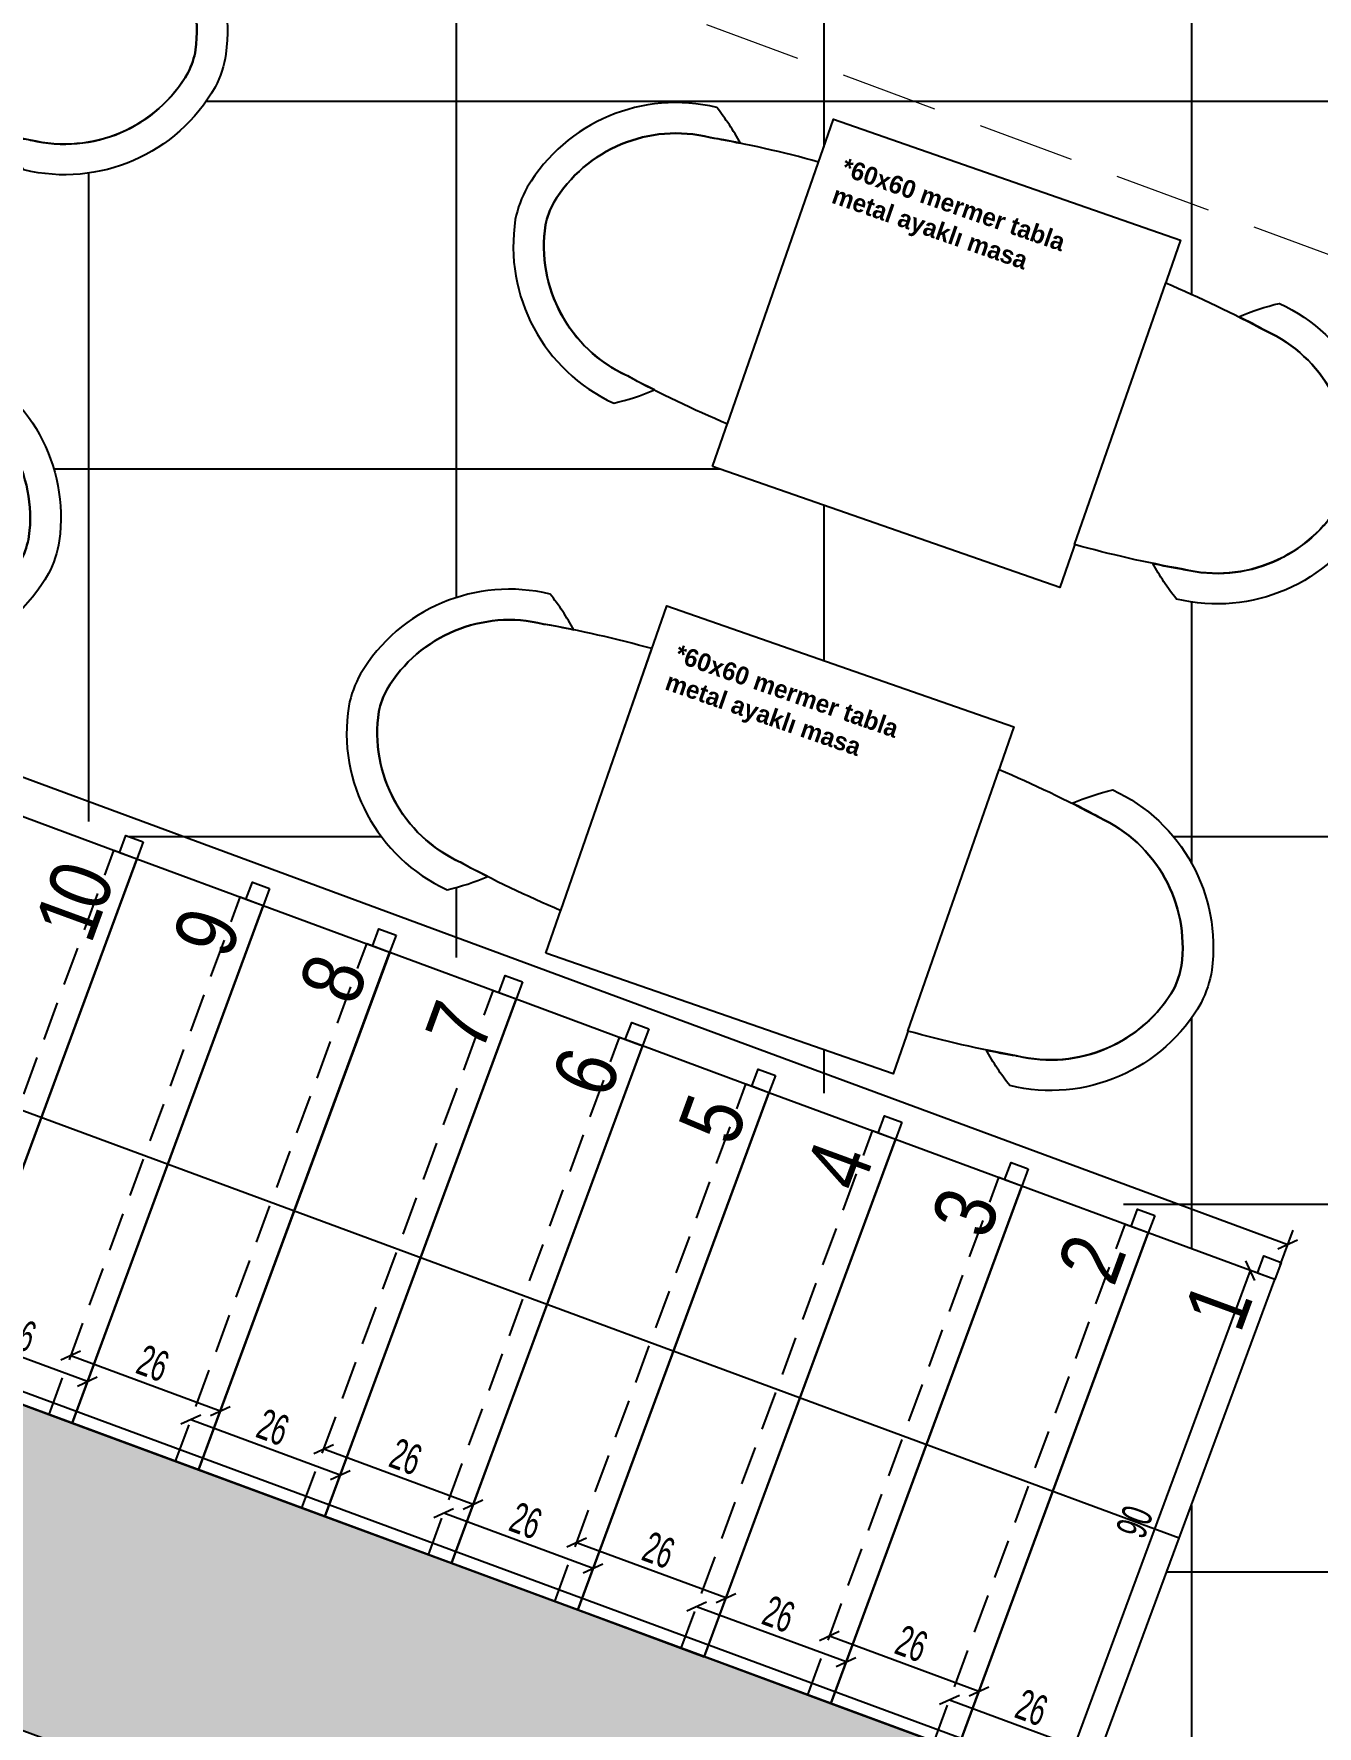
# Model space of a CAD drawing. Header units: millimetres. Extents: x 933584 to 974011, y 4545988 to 4553664.
# Drawn here: x 939458.9 to 939668.4, y 4550320.5 to 4550596.7 of the extents above; entities that cross this region are included whole.
import ezdxf

# ---------------------------------------------------------------- set-up
doc = ezdxf.new("R2010")
doc.units = ezdxf.units.MM
doc.set_wipeout_variables(frame=1)
doc.header["$PDMODE"] = 35
for name, pattern in [('568_AVN_KES_01$0$HIDDEN', [0.375, 0.25, -0.125]), ('DOT2', [3.175, 0, -3.175]), ('HIDDEN', [9.525, 6.35, -3.175]), ('HIDDEN2', [4.7625, 3.175, -1.5875])]:
    doc.linetypes.add(name, pattern=pattern)
doc.layers.get('0').update_dxf_attribs({"color": 255})
doc.layers.get('Defpoints').update_dxf_attribs({"color": 8})
for name, color, linetype in [('0-DMS-50', 143, 'Continuous'), ('0-EST-MEA', 10, 'Continuous'), ('0-HSL-HTC_200', 1, 'Continuous'), ('0-HSL-SLD', 252, 'Continuous'), ('0-LNS-SLN', 6, 'Continuous'), ('0-LNS-SPL', 13, '568_AVN_KES_01$0$HIDDEN'), ('0-LNS-VLF', 11, 'Continuous'), ('0-TXT-NXS', 7, 'Continuous'), ('2-SPS-RCN', 2, 'Continuous'), ('7-DCR-FRN', 8, 'Continuous')]:
    doc.layers.add(name, color=color, linetype=linetype)
for name, color, linetype, lineweight in [('3-OPN-WDR', 4, 'Continuous', 18), ('mimariKIRIS', 251, 'HIDDEN2', 0), ('S_PROFILE-M.', 130, 'Continuous', 0)]:
    doc.layers.add(name, color=color, linetype=linetype, lineweight=lineweight)
doc.styles.add('139_UYG_PLN$0$Dumankaya_fikirtepe_VAZIYET_PLANI$0$Standard', font='arial.ttf')
doc.styles.add('Century Gothic_B_3', font='GOTHICB.TTF', dxfattribs={"height": 4})
doc.styles.add('dim_romans_50', font='swissl.ttf', dxfattribs={"width": 0.6, "height": 5})
doc.dimstyles.new('ONK_dim 1_50', dxfattribs={"dimscale": 5, "dimtxt": 4, "dimasz": 0.5, "dimexe": 0.5, "dimexo": 0.5, "dimgap": 0.2, "dimtad": 1, "dimdec": 1, "dimrnd": 0.5, "dimzin": 9, "dimtxsty": 'dim_romans_50', "dimblk": 'OBLIQUE', "dimcen": 1, "dimclre": 256, "dimclrt": 256, "dimazin": 2, "dimtfac": 1, "dimtdec": 1, "dimtix": 1, "dimtmove": 2, "dimatfit": 3, "dimldrblk": 'OBLIQUE', "dimfxl": 3, "dimfxlon": 1, "dimarcsym": 0})

# ---------------------------------------------------------------- blocks, each defined once
blk = doc.blocks.new('vbcvbxb-flatten-1')
blk.add_lwpolyline([(938157.77, 4549297.97), (938464.51, 4549184.75), (938463.81, 4549182.87), (938157.08, 4549296.09)])
for points in [[(938157.22, 4549290.71), (938158.96, 4549295.4), (938158.49, 4549295.57), (938156.76, 4549290.88)], [(938159.09, 4549292.15), (938156.67, 4549285.58), (938153.85, 4549286.62), (938156.28, 4549293.19), (938157.45, 4549292.76), (938156.76, 4549290.88), (938157.22, 4549290.71), (938157.92, 4549292.58)], [(938164.73, 4549287.94), (938166.46, 4549292.63), (938165.99, 4549292.8), (938164.26, 4549288.11)], [(938166.6, 4549289.38), (938164.17, 4549282.81), (938161.36, 4549283.85), (938163.78, 4549290.42), (938164.95, 4549289.99), (938164.26, 4549288.11), (938164.73, 4549287.94), (938165.42, 4549289.81)], [(938172.23, 4549285.17), (938173.97, 4549289.86), (938173.5, 4549290.03), (938171.77, 4549285.34)], [(938174.1, 4549286.61), (938171.68, 4549280.04), (938168.86, 4549281.08), (938171.29, 4549287.65), (938172.46, 4549287.22), (938171.77, 4549285.34), (938172.23, 4549285.17), (938172.93, 4549287.04)], [(938179.74, 4549282.4), (938181.47, 4549287.09), (938181, 4549287.26), (938179.27, 4549282.57)], [(938181.61, 4549283.84), (938179.18, 4549277.27), (938176.37, 4549278.31), (938178.79, 4549284.88), (938179.96, 4549284.45), (938179.27, 4549282.57), (938179.74, 4549282.4), (938180.43, 4549284.27)], [(938187.25, 4549279.63), (938188.98, 4549284.32), (938188.51, 4549284.49), (938186.78, 4549279.8)], [(938189.11, 4549281.07), (938186.69, 4549274.5), (938183.87, 4549275.54), (938186.3, 4549282.11), (938187.47, 4549281.68), (938186.78, 4549279.8), (938187.25, 4549279.63), (938187.94, 4549281.5)], [(938194.75, 4549276.86), (938196.48, 4549281.55), (938196.01, 4549281.72), (938194.28, 4549277.03)], [(938196.62, 4549278.3), (938194.19, 4549271.73), (938191.38, 4549272.77), (938193.8, 4549279.34), (938194.97, 4549278.9), (938194.28, 4549277.03), (938194.75, 4549276.86), (938195.44, 4549278.73)], [(938202.26, 4549274.09), (938203.99, 4549278.78), (938203.52, 4549278.95), (938201.79, 4549274.26)], [(938204.12, 4549275.53), (938201.7, 4549268.96), (938198.88, 4549270), (938201.31, 4549276.57), (938202.48, 4549276.13), (938201.79, 4549274.26), (938202.26, 4549274.09), (938202.95, 4549275.96)], [(938209.76, 4549271.32), (938211.49, 4549276.01), (938211.02, 4549276.18), (938209.29, 4549271.49)], [(938211.63, 4549272.76), (938209.2, 4549266.19), (938206.39, 4549267.23), (938208.81, 4549273.8), (938209.98, 4549273.36), (938209.29, 4549271.49), (938209.76, 4549271.32), (938210.45, 4549273.19)], [(938217.27, 4549268.54), (938219, 4549273.24), (938218.53, 4549273.41), (938216.8, 4549268.72)], [(938219.13, 4549269.99), (938216.71, 4549263.42), (938213.89, 4549264.46), (938216.32, 4549271.03), (938217.49, 4549270.59), (938216.8, 4549268.72), (938217.27, 4549268.54), (938217.96, 4549270.42)], [(938224.77, 4549265.77), (938226.5, 4549270.47), (938226.03, 4549270.64), (938224.3, 4549265.95)], [(938226.64, 4549267.22), (938224.21, 4549260.65), (938221.4, 4549261.69), (938223.82, 4549268.26), (938224.99, 4549267.82), (938224.3, 4549265.95), (938224.77, 4549265.77), (938225.46, 4549267.65)], [(938232.28, 4549263), (938234.01, 4549267.7), (938233.54, 4549267.87), (938231.81, 4549263.18)], [(938234.14, 4549264.45), (938231.72, 4549257.88), (938228.9, 4549258.92), (938231.33, 4549265.49), (938232.5, 4549265.05), (938231.81, 4549263.18), (938232.28, 4549263), (938232.97, 4549264.88)], [(938239.78, 4549260.23), (938241.51, 4549264.92), (938241.04, 4549265.1), (938239.31, 4549260.41)], [(938241.65, 4549261.68), (938239.22, 4549255.11), (938236.41, 4549256.15), (938238.83, 4549262.72), (938240, 4549262.28), (938239.31, 4549260.41), (938239.78, 4549260.23), (938240.47, 4549262.11)], [(938247.29, 4549257.46), (938249.02, 4549262.15), (938248.55, 4549262.33), (938246.82, 4549257.64)], [(938249.15, 4549258.91), (938246.73, 4549252.34), (938243.91, 4549253.38), (938246.34, 4549259.95), (938247.51, 4549259.51), (938246.82, 4549257.64), (938247.29, 4549257.46), (938247.98, 4549259.34)], [(938254.79, 4549254.69), (938256.52, 4549259.38), (938256.05, 4549259.56), (938254.32, 4549254.87)], [(938256.66, 4549256.14), (938254.23, 4549249.57), (938251.42, 4549250.61), (938253.84, 4549257.18), (938255.01, 4549256.74), (938254.32, 4549254.87), (938254.79, 4549254.69), (938255.48, 4549256.57)], [(938262.3, 4549251.92), (938264.03, 4549256.61), (938263.56, 4549256.79), (938261.83, 4549252.1)], [(938264.16, 4549253.37), (938261.74, 4549246.8), (938258.92, 4549247.84), (938261.35, 4549254.41), (938262.52, 4549253.97), (938261.83, 4549252.1), (938262.3, 4549251.92), (938262.99, 4549253.8)], [(938269.8, 4549249.15), (938271.53, 4549253.84), (938271.06, 4549254.02), (938269.33, 4549249.33)], [(938271.67, 4549250.6), (938269.24, 4549244.03), (938266.43, 4549245.07), (938268.85, 4549251.64), (938270.02, 4549251.2), (938269.33, 4549249.33), (938269.8, 4549249.15), (938270.49, 4549251.03)], [(938277.31, 4549246.38), (938279.04, 4549251.07), (938278.57, 4549251.25), (938276.84, 4549246.56)], [(938279.17, 4549247.83), (938276.75, 4549241.26), (938273.93, 4549242.3), (938276.36, 4549248.87), (938277.53, 4549248.43), (938276.84, 4549246.56), (938277.31, 4549246.38), (938278, 4549248.26)], [(938284.81, 4549243.61), (938286.54, 4549248.3), (938286.07, 4549248.48), (938284.34, 4549243.79)], [(938286.68, 4549245.06), (938284.25, 4549238.49), (938281.44, 4549239.53), (938283.86, 4549246.1), (938285.03, 4549245.66), (938284.34, 4549243.79), (938284.81, 4549243.61), (938285.5, 4549245.49)], [(938292.32, 4549240.84), (938294.05, 4549245.53), (938293.58, 4549245.71), (938291.85, 4549241.02)], [(938294.18, 4549242.29), (938291.76, 4549235.72), (938288.94, 4549236.76), (938291.37, 4549243.33), (938292.54, 4549242.89), (938291.85, 4549241.02), (938292.32, 4549240.84), (938293.01, 4549242.72)], [(938299.82, 4549238.07), (938301.55, 4549242.76), (938301.08, 4549242.94), (938299.35, 4549238.25)], [(938301.69, 4549239.52), (938299.26, 4549232.95), (938296.45, 4549233.99), (938298.87, 4549240.55), (938300.04, 4549240.12), (938299.35, 4549238.25), (938299.82, 4549238.07), (938300.51, 4549239.95)], [(938307.33, 4549235.3), (938309.06, 4549239.99), (938308.59, 4549240.17), (938306.86, 4549235.48)], [(938309.19, 4549236.75), (938306.77, 4549230.18), (938303.95, 4549231.22), (938306.38, 4549237.78), (938307.55, 4549237.35), (938306.86, 4549235.48), (938307.33, 4549235.3), (938308.02, 4549237.18)], [(938314.83, 4549232.53), (938316.56, 4549237.22), (938316.09, 4549237.4), (938314.36, 4549232.71)], [(938316.7, 4549233.98), (938314.27, 4549227.41), (938311.46, 4549228.45), (938313.88, 4549235.01), (938315.06, 4549234.58), (938314.36, 4549232.71), (938314.83, 4549232.53), (938315.52, 4549234.41)], [(938322.34, 4549229.76), (938324.07, 4549234.45), (938323.6, 4549234.63), (938321.87, 4549229.94)], [(938324.2, 4549231.21), (938321.78, 4549224.64), (938318.96, 4549225.68), (938321.39, 4549232.24), (938322.56, 4549231.81), (938321.87, 4549229.94), (938322.34, 4549229.76), (938323.03, 4549231.64)], [(938329.84, 4549226.99), (938331.57, 4549231.68), (938331.1, 4549231.86), (938329.37, 4549227.16)], [(938331.71, 4549228.44), (938329.28, 4549221.87), (938326.47, 4549222.91), (938328.89, 4549229.47), (938330.07, 4549229.04), (938329.37, 4549227.16), (938329.84, 4549226.99), (938330.53, 4549228.87)], [(938337.35, 4549224.22), (938339.08, 4549228.91), (938338.61, 4549229.09), (938336.88, 4549224.39)], [(938339.21, 4549225.67), (938336.79, 4549219.1), (938333.97, 4549220.14), (938336.4, 4549226.7), (938337.57, 4549226.27), (938336.88, 4549224.39), (938337.35, 4549224.22), (938338.04, 4549226.1)], [(938344.85, 4549221.45), (938346.58, 4549226.14), (938346.11, 4549226.32), (938344.38, 4549221.62)], [(938346.72, 4549222.89), (938344.29, 4549216.33), (938341.48, 4549217.37), (938343.9, 4549223.93), (938345.08, 4549223.5), (938344.38, 4549221.62), (938344.85, 4549221.45), (938345.54, 4549223.33)], [(938352.36, 4549218.68), (938354.09, 4549223.37), (938353.62, 4549223.55), (938351.89, 4549218.85)], [(938354.22, 4549220.12), (938351.8, 4549213.56), (938348.98, 4549214.6), (938351.41, 4549221.16), (938352.58, 4549220.73), (938351.89, 4549218.85), (938352.36, 4549218.68), (938353.05, 4549220.56)], [(938359.86, 4549215.91), (938361.59, 4549220.6), (938361.12, 4549220.77), (938359.39, 4549216.08)], [(938361.73, 4549217.35), (938359.3, 4549210.79), (938356.49, 4549211.83), (938358.91, 4549218.39), (938360.09, 4549217.96), (938359.39, 4549216.08), (938359.86, 4549215.91), (938360.55, 4549217.79)], [(938367.37, 4549213.14), (938369.1, 4549217.83), (938368.63, 4549218), (938366.9, 4549213.31)], [(938369.23, 4549214.58), (938366.81, 4549208.02), (938363.99, 4549209.06), (938366.42, 4549215.62), (938367.59, 4549215.19), (938366.9, 4549213.31), (938367.37, 4549213.14), (938368.06, 4549215.02)], [(938374.87, 4549210.37), (938376.6, 4549215.06), (938376.13, 4549215.23), (938374.4, 4549210.54)], [(938376.74, 4549211.81), (938374.31, 4549205.25), (938371.5, 4549206.29), (938373.92, 4549212.85), (938375.1, 4549212.42), (938374.4, 4549210.54), (938374.87, 4549210.37), (938375.56, 4549212.25)], [(938382.38, 4549207.6), (938384.11, 4549212.29), (938383.64, 4549212.46), (938381.91, 4549207.77)], [(938384.24, 4549209.04), (938381.82, 4549202.48), (938379, 4549203.52), (938381.43, 4549210.08), (938382.6, 4549209.65), (938381.91, 4549207.77), (938382.38, 4549207.6), (938383.07, 4549209.48)], [(938389.88, 4549204.83), (938391.61, 4549209.52), (938391.14, 4549209.69), (938389.41, 4549205)], [(938391.75, 4549206.27), (938389.32, 4549199.71), (938386.51, 4549200.75), (938388.93, 4549207.31), (938390.11, 4549206.88), (938389.41, 4549205), (938389.88, 4549204.83), (938390.57, 4549206.71)], [(938397.39, 4549202.06), (938399.12, 4549206.75), (938398.65, 4549206.92), (938396.92, 4549202.23)], [(938399.25, 4549203.5), (938396.83, 4549196.94), (938394.01, 4549197.98), (938396.44, 4549204.54), (938397.61, 4549204.11), (938396.92, 4549202.23), (938397.39, 4549202.06), (938398.08, 4549203.94)], [(938404.89, 4549199.29), (938406.62, 4549203.98), (938406.15, 4549204.15), (938404.42, 4549199.46)], [(938406.76, 4549200.73), (938404.33, 4549194.17), (938401.52, 4549195.21), (938403.94, 4549201.77), (938405.12, 4549201.34), (938404.42, 4549199.46), (938404.89, 4549199.29), (938405.59, 4549201.17)], [(938412.4, 4549196.52), (938414.13, 4549201.21), (938413.66, 4549201.38), (938411.93, 4549196.69)], [(938414.26, 4549197.96), (938411.84, 4549191.4), (938409.02, 4549192.43), (938411.45, 4549199), (938412.62, 4549198.57), (938411.93, 4549196.69), (938412.4, 4549196.52), (938413.09, 4549198.4)], [(938419.9, 4549193.75), (938421.63, 4549198.44), (938421.17, 4549198.61), (938419.43, 4549193.92)], [(938421.77, 4549195.19), (938419.34, 4549188.63), (938416.53, 4549189.66), (938418.95, 4549196.23), (938420.13, 4549195.8), (938419.43, 4549193.92), (938419.9, 4549193.75), (938420.6, 4549195.63)], [(938427.41, 4549190.98), (938429.14, 4549195.67), (938428.67, 4549195.84), (938426.94, 4549191.15)], [(938429.27, 4549192.42), (938426.85, 4549185.86), (938424.03, 4549186.89), (938426.46, 4549193.46), (938427.63, 4549193.03), (938426.94, 4549191.15), (938427.41, 4549190.98), (938428.1, 4549192.86)], [(938434.91, 4549188.21), (938436.64, 4549192.9), (938436.18, 4549193.07), (938434.44, 4549188.38)], [(938436.78, 4549189.65), (938434.35, 4549183.09), (938431.54, 4549184.12), (938433.96, 4549190.69), (938435.14, 4549190.26), (938434.44, 4549188.38), (938434.91, 4549188.21), (938435.61, 4549190.09)], [(938442.42, 4549185.44), (938444.15, 4549190.13), (938443.68, 4549190.3), (938441.95, 4549185.61)], [(938444.28, 4549186.88), (938441.86, 4549180.32), (938439.04, 4549181.35), (938441.47, 4549187.92), (938442.64, 4549187.49), (938441.95, 4549185.61), (938442.42, 4549185.44), (938443.11, 4549187.32)], [(938449.92, 4549182.67), (938451.65, 4549187.36), (938451.19, 4549187.53), (938449.45, 4549182.84)], [(938451.79, 4549184.11), (938449.36, 4549177.55), (938446.55, 4549178.58), (938448.97, 4549185.15), (938450.15, 4549184.72), (938449.45, 4549182.84), (938449.92, 4549182.67), (938450.62, 4549184.54)], [(938457.43, 4549179.9), (938459.16, 4549184.59), (938458.69, 4549184.76), (938456.96, 4549180.07)], [(938465.69, 4549182.18), (938463.81, 4549182.87), (938465.2, 4549186.63), (938467.08, 4549185.93)], [(938459.29, 4549181.34), (938456.87, 4549174.77), (938454.06, 4549175.81), (938456.48, 4549182.38), (938457.65, 4549181.95), (938456.96, 4549180.07), (938457.43, 4549179.9), (938458.12, 4549181.77)]]:
    blk.add_lwpolyline(points, close=True)
at = {"layer": 'S_PROFILE-M.', "ltscale": 10}
for p, q in [((938460.54, 4549188.43), (938464.51, 4549184.75)), ((938459.82, 4549186.48), (938465.23, 4549186.7))]:
    blk.add_line(p, q, dxfattribs=at)
blk.add_lwpolyline([(938460.54, 4549188.43), (938465.23, 4549186.7), (938464.51, 4549184.75), (938459.82, 4549186.48)], close=True, dxfattribs=at)
blk = doc.blocks.new('vbxcb')
at = {"layer": 'mimariKIRIS', "ltscale": 5}
blk.add_lwpolyline([(942835.91, 4549901.91), (942876.99, 4549538.97), (943141.16, 4549441.35)], dxfattribs=at)
blk = doc.blocks.new('fdbxcbxb')
at = {"layer": '0-LNS-SLN', "linetype": 'HIDDEN'}
blk.add_lwpolyline([(936147.2, 4550487.53), (936178.39, 4550571.95)], dxfattribs=at)
at = {"layer": '0-LNS-SLN'}
for points in [[(936182.15, 4550570.56), (936178.39, 4550571.95)], [(936150.95, 4550486.14), (936147.2, 4550487.53)]]:
    blk.add_lwpolyline(points, dxfattribs=at)
blk.add_lwpolyline([(936150.95, 4550486.14), (936171.58, 4550478.51), (936202.78, 4550562.93), (936182.15, 4550570.56)], close=True, dxfattribs=at)
blk = doc.blocks.new('DVCDSFVBDSV')
at = {"layer": '0-LNS-SLN'}
for points in [[(936645.86, 4550351.22), (936171.24, 4550526.62), (936197.27, 4550533.59), (936171.24, 4550526.62), (936186.39, 4550504.15)], [(936476.78, 4550464.88), (936475.74, 4550462.06), (936472.92, 4550463.1), (936473.96, 4550465.92), (936476.78, 4550464.88)], [(936497.41, 4550457.25), (936496.37, 4550454.44), (936493.56, 4550455.48), (936494.6, 4550458.29), (936497.41, 4550457.25)], [(936518.05, 4550449.62), (936517.01, 4550446.81), (936514.2, 4550447.85), (936515.24, 4550450.66), (936518.05, 4550449.62)], [(936538.69, 4550442), (936537.65, 4550439.18), (936534.83, 4550440.22), (936535.87, 4550443.04), (936538.69, 4550442)], [(936559.32, 4550434.37), (936558.28, 4550431.56), (936555.47, 4550432.6), (936556.51, 4550435.41), (936559.32, 4550434.37)], [(936579.96, 4550426.75), (936578.92, 4550423.93), (936576.1, 4550424.97), (936577.14, 4550427.79), (936579.96, 4550426.75)], [(936600.59, 4550419.12), (936599.55, 4550416.31), (936596.74, 4550417.35), (936597.78, 4550420.16), (936600.59, 4550419.12)], [(936621.23, 4550411.49), (936620.19, 4550408.68), (936617.38, 4550409.72), (936618.42, 4550412.53), (936621.23, 4550411.49)], [(936641.87, 4550403.87), (936640.83, 4550401.05), (936638.01, 4550402.09), (936639.05, 4550404.91), (936641.87, 4550403.87)], [(936662.5, 4550396.24), (936661.46, 4550393.43), (936658.65, 4550394.47), (936659.69, 4550397.28), (936662.5, 4550396.24)]]:
    blk.add_lwpolyline(points, dxfattribs=at)
for p in [(272.96, -100.87), (293.59, -108.5), (314.23, -116.12), (334.87, -123.75), (355.5, -131.38), (376.14, -139), (396.77, -146.63), (417.41, -154.25), (438.05, -161.88), (458.68, -169.51)]:
    blk.add_blockref('fdbxcbxb', p)
blk = doc.blocks.new('sandalye')
at = {"linetype": 'DOT2', "ltscale": 1000}
blk.add_wipeout([(22.68, -43.83), (-22.55, -43.83), (-21.74, -34.78), (-21.24, -30.76), (-23.49, -28.08), (-25.48, -25.2), (-25.48, -25.2), (-25.43, -24.3), (-25.03, -21.96), (-24.52, -20.01), (-23.75, -17.69), (-22.74, -15.35), (-21.48, -13.16), (-20.01, -10.89), (-17.67, -8.14), (-15.4, -6.06), (-12.48, -3.98), (-9.01, -2.12), (-6.79, -1.25), (-3.51, -0.29), (-0.66, 0.13), (2.5, -0.1), (5.38, -0.78), (7.75, -1.59), (10.69, -2.9), (13.13, -4.37), (14.32, -5.22), (15.89, -6.47), (17.55, -8), (18.7, -9.24), (19.92, -10.71), (21.06, -12.32), (22.14, -14.08), (23.22, -16.16), (23.97, -17.93), (24.67, -20.05), (25.11, -21.78), (25.48, -23.77), (25.66, -25.21), (24.27, -27.27), (22.76, -29.27), (21.42, -30.8), (22.71, -43.82)], dxfattribs=at).dxf.layer = '0-LNS-SLN'
blk.add_lwpolyline([(20.65, -25.79, -0.018451), (21.38, -30.76, 0.045309), (25.62, -25.2, 0.32914), (3.17, -0.28, 0.07808), (-2.45, -0.17, 0.334929), (-25.48, -25.2, 0.045309), (-21.24, -30.76, -0.018068), (-20.54, -25.89, 0.020768), (-20.51, -25.69, -0.333547), (-1.67, -5.11, -0.074803), (2.23, -5.19, -0.32955)], format="xyb", close=True)
blk.add_lwpolyline([(22.68, -43.83, 0.023043), (20.65, -25.79, 0.32955), (2.23, -5.19, 0.074803), (-1.67, -5.11, 0.334755), (-20.52, -25.79, 0.023043), (-22.55, -43.83)], format="xyb")
blk.add_lwpolyline([(-22.55, -43.83), (22.68, -43.83)])
blk = doc.blocks.new('*U1028')
at = {"xscale": -1, "rotation": 270}
blk.add_blockref('sandalye', (21.91, -0.07), dxfattribs=at)
blk = doc.blocks.new('fdvd-flatten-1')
at = {"layer": '2-SPS-RCN'}
blk.add_lwpolyline([(934652.94, 4550373.38), (934659.71, 4550423.91), (934030.31, 4550656.51), (934013, 4550609.59)], close=True, dxfattribs=at)
blk = doc.blocks.new('asdvdsv')
at = {"layer": '0-HSL-HTC_200'}
h = blk.add_hatch(dxfattribs=at)
h.set_pattern_fill('ANSI33', color=256)
h.set_pattern_definition([(45, (935301.9395, 4553293.885), (-4.490128, 4.490128), []), (45, (935306.4297, 4553293.885), (-4.490128, 4.490128), [3.175, -1.5875])])
h.paths.add_polyline_path([(939752.94, 4550210.64), (939759.71, 4550261.17), (939130.31, 4550493.76), (939113, 4550446.85)])
blk.add_blockref('fdvd-flatten-1', (5100, -162.74))
blk = doc.blocks.new('dbcxbxcbcxb')
at = {"layer": '0-HSL-SLD'}
for points in [[(941772.37, 4550982.95), (941772.37, 4550554.2)], [(941712.37, 4550868.86), (941712.37, 4550578.24)], [(941652.37, 4550771.52), (941652.37, 4550504.74)], [(941611.6, 4550585.75), (941910.37, 4550585.75)], [(941592.37, 4550574.02), (941592.37, 4550468.18)], [(941586.71, 4550525.75), (941695.35, 4550525.75)], [(941757.63, 4550525.75), (941757.63, 4550525.75)], [(941712.37, 4550519.83), (941712.37, 4550494.48)], [(941772.37, 4550504.02), (941772.37, 4550461.48)], [(941598.93, 4550465.75), (941640.15, 4550465.75)], [(941737.19, 4550465.75), (941737.19, 4550465.75)], [(941769.44, 4550465.75), (941852.37, 4550465.75)], [(941652.37, 4550457.46), (941652.37, 4550446)], [(941772.37, 4550436.1), (941772.37, 4550398.46)], [(941712.37, 4550430.95), (941712.37, 4550423.83)], [(941761.29, 4550405.75), (941852.37, 4550405.75)], [(941772.37, 4550356.58), (941772.37, 4550304.64)], [(941768.37, 4550345.75), (941852.37, 4550345.75)]]:
    blk.add_lwpolyline(points, dxfattribs=at)
blk = doc.blocks.new('_Oblique')
at = {"color": 0, "linetype": 'ByBlock', "lineweight": -2}
blk.add_line((-0.5, -0.5), (0.5, 0.5), dxfattribs=at)
blk = doc.blocks.new('*D1241')
at = {"layer": '0-DMS-50', "color": 0, "lineweight": -2}
blk.add_line((939632.77, 4550315.78), (939608.38, 4550324.79), dxfattribs=at)
at = {"layer": '0-DMS-50', "lineweight": -2}
for p, q in [((939607.51, 4550322.45), (939607.51, 4550322.45)), ((939631.9, 4550313.43), (939631.9, 4550313.43))]:
    blk.add_line(p, q, dxfattribs=at)
at = {"layer": 'Defpoints', "color": 0}
for p in [(939608.38, 4550324.79), (939608.38, 4550324.79), (939632.77, 4550315.78)]:
    blk.add_point(p, dxfattribs=at)
at = {"layer": '0-DMS-50', "color": 0, "linetype": 'ByBlock', "lineweight": -2, "xscale": 2.5, "yscale": 2.5, "zscale": 2.5}
for p, rotation in [((939608.38, 4550324.79), 159.718194379561), ((939632.77, 4550315.78), 339.718194379561)]:
    blk.add_blockref('_Oblique', p, dxfattribs=dict(at, rotation=rotation))
at = {"layer": '0-DMS-50', "insert": (939621.79, 4550323.57), "char_height": 5, "attachment_point": 5, "rotation": 339.7182, "style": 'dim_romans_50'}
blk.add_mtext('26', dxfattribs=at)
blk = doc.blocks.new('*D1242')
at = {"layer": '0-DMS-50', "color": 0, "lineweight": -2}
blk.add_line((939613.17, 4550326.22), (939588.78, 4550335.23), dxfattribs=at)
at = {"layer": '0-DMS-50', "lineweight": -2}
for p, q in [((939587.92, 4550332.89), (939587.92, 4550332.89)), ((939612.3, 4550323.87), (939612.3, 4550323.87))]:
    blk.add_line(p, q, dxfattribs=at)
at = {"layer": 'Defpoints', "color": 0}
for p in [(939588.78, 4550335.23), (939588.78, 4550335.23), (939613.17, 4550326.22)]:
    blk.add_point(p, dxfattribs=at)
at = {"layer": '0-DMS-50', "color": 0, "linetype": 'ByBlock', "lineweight": -2, "xscale": 2.5, "yscale": 2.5, "zscale": 2.5}
for p, rotation in [((939588.78, 4550335.23), 159.718194096898), ((939613.17, 4550326.22), 339.718194096898)]:
    blk.add_blockref('_Oblique', p, dxfattribs=dict(at, rotation=rotation))
at = {"layer": '0-DMS-50', "insert": (939602.19, 4550334.01), "char_height": 5, "attachment_point": 5, "rotation": 339.7182, "style": 'dim_romans_50'}
blk.add_mtext('26', dxfattribs=at)
blk = doc.blocks.new('*D1243')
at = {"layer": '0-DMS-50', "color": 0, "lineweight": -2}
blk.add_line((939591.5, 4550331.03), (939567.11, 4550340.04), dxfattribs=at)
at = {"layer": '0-DMS-50', "lineweight": -2}
for p, q in [((939566.24, 4550337.7), (939566.24, 4550337.7)), ((939590.63, 4550328.69), (939590.63, 4550328.69))]:
    blk.add_line(p, q, dxfattribs=at)
at = {"layer": 'Defpoints', "color": 0}
for p in [(939567.11, 4550340.04), (939567.11, 4550340.04), (939591.5, 4550331.03)]:
    blk.add_point(p, dxfattribs=at)
at = {"layer": '0-DMS-50', "color": 0, "linetype": 'ByBlock', "lineweight": -2, "xscale": 2.5, "yscale": 2.5, "zscale": 2.5}
for p, rotation in [((939567.11, 4550340.04), 159.718194379561), ((939591.5, 4550331.03), 339.718194379561)]:
    blk.add_blockref('_Oblique', p, dxfattribs=dict(at, rotation=rotation))
at = {"layer": '0-DMS-50', "insert": (939580.51, 4550338.82), "char_height": 5, "attachment_point": 5, "rotation": 339.7182, "style": 'dim_romans_50'}
blk.add_mtext('26', dxfattribs=at)
blk = doc.blocks.new('*D1244')
at = {"layer": '0-DMS-50', "color": 0, "lineweight": -2}
blk.add_line((939571.9, 4550341.47), (939547.51, 4550350.48), dxfattribs=at)
at = {"layer": '0-DMS-50', "lineweight": -2}
for p, q in [((939546.64, 4550348.14), (939546.64, 4550348.14)), ((939571.03, 4550339.13), (939571.03, 4550339.13))]:
    blk.add_line(p, q, dxfattribs=at)
at = {"layer": 'Defpoints', "color": 0}
for p in [(939547.51, 4550350.48), (939547.51, 4550350.48), (939571.9, 4550341.47)]:
    blk.add_point(p, dxfattribs=at)
at = {"layer": '0-DMS-50', "color": 0, "linetype": 'ByBlock', "lineweight": -2, "xscale": 2.5, "yscale": 2.5, "zscale": 2.5}
for p, rotation in [((939547.51, 4550350.48), 159.718194096898), ((939571.9, 4550341.47), 339.718194096898)]:
    blk.add_blockref('_Oblique', p, dxfattribs=dict(at, rotation=rotation))
at = {"layer": '0-DMS-50', "insert": (939560.92, 4550349.26), "char_height": 5, "attachment_point": 5, "rotation": 339.7182, "style": 'dim_romans_50'}
blk.add_mtext('26', dxfattribs=at)
blk = doc.blocks.new('*D1245')
at = {"layer": '0-DMS-50', "lineweight": -2}
for p, q in [((939524.97, 4550352.95), (939524.97, 4550352.95)), ((939549.36, 4550343.94), (939549.36, 4550343.94))]:
    blk.add_line(p, q, dxfattribs=at)
at = {"layer": '0-DMS-50', "color": 0, "lineweight": -2}
blk.add_line((939550.22, 4550346.28), (939525.84, 4550355.29), dxfattribs=at)
at = {"layer": 'Defpoints', "color": 0}
for p in [(939525.84, 4550355.29), (939525.84, 4550355.29), (939550.22, 4550346.28)]:
    blk.add_point(p, dxfattribs=at)
at = {"layer": '0-DMS-50', "color": 0, "linetype": 'ByBlock', "lineweight": -2, "xscale": 2.5, "yscale": 2.5, "zscale": 2.5}
for p, rotation in [((939525.84, 4550355.29), 159.718194379561), ((939550.22, 4550346.28), 339.718194379561)]:
    blk.add_blockref('_Oblique', p, dxfattribs=dict(at, rotation=rotation))
at = {"layer": '0-DMS-50', "insert": (939539.24, 4550354.07), "char_height": 5, "attachment_point": 5, "rotation": 339.7182, "style": 'dim_romans_50'}
blk.add_mtext('26', dxfattribs=at)
blk = doc.blocks.new('*D1246')
at = {"layer": '0-DMS-50', "color": 0, "lineweight": -2}
blk.add_line((939530.63, 4550356.72), (939506.24, 4550365.73), dxfattribs=at)
at = {"layer": '0-DMS-50', "lineweight": -2}
for p, q in [((939505.37, 4550363.39), (939505.37, 4550363.39)), ((939529.76, 4550354.38), (939529.76, 4550354.38))]:
    blk.add_line(p, q, dxfattribs=at)
at = {"layer": 'Defpoints', "color": 0}
for p in [(939506.24, 4550365.73), (939506.24, 4550365.73), (939530.63, 4550356.72)]:
    blk.add_point(p, dxfattribs=at)
at = {"layer": '0-DMS-50', "color": 0, "linetype": 'ByBlock', "lineweight": -2, "xscale": 2.5, "yscale": 2.5, "zscale": 2.5}
for p, rotation in [((939506.24, 4550365.73), 159.718194096898), ((939530.63, 4550356.72), 339.718194096898)]:
    blk.add_blockref('_Oblique', p, dxfattribs=dict(at, rotation=rotation))
at = {"layer": '0-DMS-50', "insert": (939519.65, 4550364.51), "char_height": 5, "attachment_point": 5, "rotation": 339.7182, "style": 'dim_romans_50'}
blk.add_mtext('26', dxfattribs=at)
blk = doc.blocks.new('*D1247')
at = {"layer": '0-DMS-50', "color": 0, "lineweight": -2}
blk.add_line((939508.95, 4550361.53), (939484.56, 4550370.55), dxfattribs=at)
at = {"layer": '0-DMS-50', "lineweight": -2}
for p, q in [((939483.7, 4550368.2), (939483.7, 4550368.2)), ((939508.08, 4550359.19), (939508.08, 4550359.19))]:
    blk.add_line(p, q, dxfattribs=at)
at = {"layer": 'Defpoints', "color": 0}
for p in [(939484.56, 4550370.55), (939484.56, 4550370.55), (939508.95, 4550361.53)]:
    blk.add_point(p, dxfattribs=at)
at = {"layer": '0-DMS-50', "color": 0, "linetype": 'ByBlock', "lineweight": -2, "xscale": 2.5, "yscale": 2.5, "zscale": 2.5}
for p, rotation in [((939484.56, 4550370.55), 159.718194379561), ((939508.95, 4550361.53), 339.718194379561)]:
    blk.add_blockref('_Oblique', p, dxfattribs=dict(at, rotation=rotation))
at = {"layer": '0-DMS-50', "insert": (939497.97, 4550369.32), "char_height": 5, "attachment_point": 5, "rotation": 339.7182, "style": 'dim_romans_50'}
blk.add_mtext('26', dxfattribs=at)
blk = doc.blocks.new('*D1248')
at = {"layer": '0-DMS-50', "color": 0, "lineweight": -2}
blk.add_line((939489.36, 4550371.97), (939464.97, 4550380.99), dxfattribs=at)
at = {"layer": '0-DMS-50', "lineweight": -2}
for p, q in [((939464.1, 4550378.64), (939464.1, 4550378.64)), ((939488.49, 4550369.63), (939488.49, 4550369.63))]:
    blk.add_line(p, q, dxfattribs=at)
at = {"layer": 'Defpoints', "color": 0}
for p in [(939464.97, 4550380.99), (939464.97, 4550380.99), (939489.36, 4550371.97)]:
    blk.add_point(p, dxfattribs=at)
at = {"layer": '0-DMS-50', "color": 0, "linetype": 'ByBlock', "lineweight": -2, "xscale": 2.5, "yscale": 2.5, "zscale": 2.5}
for p, rotation in [((939464.97, 4550380.99), 159.718194096898), ((939489.36, 4550371.97), 339.718194096898)]:
    blk.add_blockref('_Oblique', p, dxfattribs=dict(at, rotation=rotation))
at = {"layer": '0-DMS-50', "insert": (939478.37, 4550379.76), "char_height": 5, "attachment_point": 5, "rotation": 339.7182, "style": 'dim_romans_50'}
blk.add_mtext('26', dxfattribs=at)
blk = doc.blocks.new('*D1249')
at = {"layer": '0-DMS-50', "lineweight": -2}
for p, q in [((939442.42, 4550383.45), (939442.42, 4550383.45)), ((939466.81, 4550374.44), (939466.81, 4550374.44))]:
    blk.add_line(p, q, dxfattribs=at)
at = {"layer": '0-DMS-50', "color": 0, "lineweight": -2}
blk.add_line((939467.68, 4550376.79), (939443.29, 4550385.8), dxfattribs=at)
at = {"layer": 'Defpoints', "color": 0}
for p in [(939443.29, 4550385.8), (939443.29, 4550385.8), (939467.68, 4550376.79)]:
    blk.add_point(p, dxfattribs=at)
at = {"layer": '0-DMS-50', "color": 0, "linetype": 'ByBlock', "lineweight": -2, "xscale": 2.5, "yscale": 2.5, "zscale": 2.5}
for p, rotation in [((939443.29, 4550385.8), 159.718194379561), ((939467.68, 4550376.79), 339.718194379561)]:
    blk.add_blockref('_Oblique', p, dxfattribs=dict(at, rotation=rotation))
at = {"layer": '0-DMS-50', "insert": (939456.7, 4550384.58), "char_height": 5, "attachment_point": 5, "rotation": 339.7182, "style": 'dim_romans_50'}
blk.add_mtext('26', dxfattribs=at)
blk = doc.blocks.new('*D1264')
at = {"layer": '0-DMS-50', "color": 0, "lineweight": -2}
blk.add_line((939626.28, 4550310.48), (939657.48, 4550394.9), dxfattribs=at)
at = {"layer": '0-DMS-50', "lineweight": -2}
for p, q in [((939659.12, 4550394.29), (939655.13, 4550395.77)), ((939627.92, 4550309.87), (939623.94, 4550311.35))]:
    blk.add_line(p, q, dxfattribs=at)
at = {"layer": 'Defpoints', "color": 0}
for p in [(939657.48, 4550394.9), (939661.46, 4550393.43), (939630.26, 4550309.01)]:
    blk.add_point(p, dxfattribs=at)
at = {"layer": '0-DMS-50', "color": 0, "linetype": 'ByBlock', "lineweight": -2, "xscale": 2.5, "yscale": 2.5, "zscale": 2.5}
for p, rotation in [((939657.48, 4550394.9), 69.71819437824071), ((939626.28, 4550310.48), 249.7181943782407)]:
    blk.add_blockref('_Oblique', p, dxfattribs=dict(at, rotation=rotation))
at = {"layer": '0-DMS-50', "insert": (939638.6, 4550353.9), "char_height": 5, "attachment_point": 5, "rotation": 69.7182, "style": 'dim_romans_50'}
blk.add_mtext('90', dxfattribs=at)
blk = doc.blocks.new('*D1268')
at = {"layer": '0-DMS-50', "lineweight": -2}
for p, q in [((939183.95, 4550572.56), (939186.07, 4550578.3)), ((939662.33, 4550395.77), (939664.45, 4550401.52))]:
    blk.add_line(p, q, dxfattribs=at)
at = {"layer": '0-DMS-50', "color": 0, "lineweight": -2}
blk.add_line((939185.21, 4550575.96), (939663.59, 4550399.17), dxfattribs=at)
at = {"layer": 'Defpoints', "color": 0}
for p in [(939183.08, 4550570.21), (939663.59, 4550399.17), (939661.46, 4550393.43)]:
    blk.add_point(p, dxfattribs=at)
at = {"layer": '0-DMS-50', "color": 0, "linetype": 'ByBlock', "lineweight": -2, "xscale": 2.5, "yscale": 2.5, "zscale": 2.5}
for p, rotation in [((939185.21, 4550575.96), 159.7181943794386), ((939663.59, 4550399.17), 339.7181943794386)]:
    blk.add_blockref('_Oblique', p, dxfattribs=dict(at, rotation=rotation))
at = {"layer": '0-DMS-50', "insert": (939425.61, 4550490.85), "char_height": 5, "attachment_point": 5, "rotation": 339.7182, "style": 'dim_romans_50'}
blk.add_mtext('510', dxfattribs=at)

msp = doc.modelspace()

# ---------------------------------------------------------------- block references
msp.add_blockref('vbcvbxb-flatten-1', (1057.71, 1108.9))
at = {"layer": '0-EST-MEA'}
msp.add_blockref('DVCDSFVBDSV', (3000, 0), dxfattribs=at)

# ---------------------------------------------------------------- texts
at = {"layer": '0-TXT-NXS', "char_height": 10, "attachment_point": 3, "rotation": 69.8726, "style": '139_UYG_PLN$0$Dumankaya_fikirtepe_VAZIYET_PLANI$0$Standard'}
for s, insert in [('{\\T0.8;\\fArial Narrow|b0|i0|c162|p34;10}', (939462.58, 4550461.61, 1.23)), ('{\\T0.8;\\fArial Narrow|b0|i0|c162|p34;9}', (939483.22, 4550453.99, 1.23)), ('{\\T0.8;\\fArial Narrow|b0|i0|c162|p34;8}', (939503.85, 4550446.36, 1.23)), ('{\\T0.8;\\fArial Narrow|b0|i0|c162|p34;7}', (939524.49, 4550438.73, 1.23)), ('{\\T0.8;\\fArial Narrow|b0|i0|c162|p34;5}', (939565.76, 4550423.48, 1.23)), ('{\\T0.8;\\fArial Narrow|b0|i0|c162|p34;4}', (939586.4, 4550415.86, 1.23)), ('{\\T0.8;\\fArial Narrow|b0|i0|c162|p34;3}', (939607.03, 4550408.23, 1.23)), ('{\\T0.8;\\fArial Narrow|b0|i0|c162|p34;2}', (939627.67, 4550400.6, 1.23)), ('{\\T0.8;\\fArial Narrow|b0|i0|c162|p34;1}', (939648.3, 4550392.98, 1.23))]:
    msp.add_mtext_dynamic_manual_height_columns(s, width=10, gutter_width=12.5, heights=[0], dxfattribs=dict(at, insert=insert))

# ---------------------------------------------------------------- dimensions: what is measured, and where the dimension line sits
at = {"layer": '0-DMS-50'}
for p1, p2, distance, picture, middle in [((939630.26, 4550309.01), (939661.46, 4550393.43), 4.25, '*D1264', (939638.6, 4550353.9)), ((939467.68, 4550376.79), (939443.29, 4550385.8), 0, '*D1249', (939456.7, 4550384.58)), ((939489.36, 4550371.97), (939464.97, 4550380.99), 0, '*D1248', (939478.37, 4550379.76)), ((939508.95, 4550361.53), (939484.56, 4550370.55), 0, '*D1247', (939497.97, 4550369.32)), ((939530.63, 4550356.72), (939506.24, 4550365.73), 0, '*D1246', (939519.65, 4550364.51)), ((939550.22, 4550346.28), (939525.84, 4550355.29), 0, '*D1245', (939539.24, 4550354.07)), ((939571.9, 4550341.47), (939547.51, 4550350.48), 0, '*D1244', (939560.92, 4550349.26)), ((939591.5, 4550331.03), (939567.11, 4550340.04), 0, '*D1243', (939580.51, 4550338.82)), ((939613.17, 4550326.22), (939588.78, 4550335.23), 0, '*D1242', (939602.19, 4550334.01)), ((939632.77, 4550315.78), (939608.38, 4550324.79), 0, '*D1241', (939621.79, 4550323.57))]:
    dim = msp.add_aligned_dim(p1=p1, p2=p2, distance=distance, dimstyle='ONK_dim 1_50', dxfattribs=at)
    dim.commit()
    dim.dimension.update_dxf_attribs({"geometry": picture, "text_midpoint": middle})

# ---------------------------------------------------------------- next in the draw order: block references
at = {"layer": '7-DCR-FRN', "rotation": 340.8046015692548}
for p in [(939468.83, 4550597.59), (939441.64, 4550518.18)]:
    msp.add_blockref('*U1028', p, dxfattribs=at)

# ---------------------------------------------------------------- next in the draw order: wipeouts: each hides what was drawn before it
at = {"linetype": 'DOT2', "ltscale": 100000}
for points in [[(939626.37, 4550506.41), (939646.1, 4550563.08), (939589.44, 4550582.81), (939569.71, 4550526.14)], [(939599.18, 4550427), (939618.9, 4550483.67), (939562.24, 4550503.39), (939542.51, 4550446.73)]]:
    msp.add_wipeout(points, dxfattribs=at).dxf.layer = '3-OPN-WDR'

# ---------------------------------------------------------------- next in the draw order: linework, layer by layer
at = {"layer": '7-DCR-FRN'}
for points in [[(939569.71, 4550526.14), (939589.44, 4550582.81), (939646.1, 4550563.08), (939626.37, 4550506.41)], [(939542.51, 4550446.73), (939562.24, 4550503.39), (939618.9, 4550483.67), (939599.18, 4550427)]]:
    msp.add_lwpolyline(points, close=True, dxfattribs=at)

# ---------------------------------------------------------------- next in the draw order: texts
at = {"layer": '0-TXT-NXS', "insert": (939545.12, 4550431.11, 1.23), "char_height": 10, "attachment_point": 3, "rotation": 69.8726, "style": '139_UYG_PLN$0$Dumankaya_fikirtepe_VAZIYET_PLANI$0$Standard'}
msp.add_mtext_dynamic_manual_height_columns('{\\T0.8;\\fArial Narrow|b0|i0|c162|p34;6}', width=10, gutter_width=12.5, heights=[0], dxfattribs=at)

# ---------------------------------------------------------------- next in the draw order: block references
at = {"layer": '7-DCR-FRN', "xscale": -1, "rotation": 340.8064281584475}
for p in [(939558.88, 4550561.68), (939531.68, 4550482.26)]:
    msp.add_blockref('*U1028', p, dxfattribs=at)
at = {"layer": '7-DCR-FRN', "rotation": 340.8046015692548}
for p in [(939656.93, 4550527.54), (939629.74, 4550448.13)]:
    msp.add_blockref('*U1028', p, dxfattribs=at)

# ---------------------------------------------------------------- next in the draw order: linework, layer by layer
at = {"layer": '0-LNS-SPL', "linetype": 'ByBlock', "ltscale": 0.5}
msp.add_lwpolyline([(939767.85, 4550294.61), (939696.85, 4550294.61), (939696.85, 4550286.53), (939129.13, 4550496.33), (939118.74, 4550468.18), (939108.34, 4550472.02), (938984.35, 4550642.4), (938984.35, 4550712.75), (939083.85, 4550712.75), (939083.85, 4550829.75), (938961.85, 4550829.75), (938961.85, 4550826.35)], dxfattribs=at)

# ---------------------------------------------------------------- next in the draw order: block references
for name, p in [('asdvdsv', (0, 0)), ('vbxcb', (-3442.31, 1108.84)), ('dbcxbxcbcxb', (-2124.52, 0))]:
    msp.add_blockref(name, p)

# ---------------------------------------------------------------- next in the draw order: texts
at = {"layer": '0-LNS-VLF', "linetype": 'HIDDEN', "ltscale": 0.5, "char_height": 2.9364, "width": 95.455, "attachment_point": 1, "rotation": 340.8046, "line_spacing_factor": 0.984502, "style": 'Century Gothic_B_3'}
for insert in [(939591.5, 4550576.55), (939564.3, 4550497.14)]:
    msp.add_mtext('\\pxql;{\\fFranklin Gothic Book|b1|i0|c162|p34;*60x60 mermer tabla\\Pmetal ayaklı masa}', dxfattribs=dict(at, insert=insert))

# ---------------------------------------------------------------- next in the draw order: dimensions: what is measured, and where the dimension line sits
at = {"layer": '0-DMS-50'}
dim = msp.add_aligned_dim(p1=(939183.08, 4550570.21), p2=(939661.46, 4550393.43), distance=6.13, dimstyle='ONK_dim 1_50', dxfattribs=at)
dim.commit()
dim.dimension.update_dxf_attribs({"geometry": '*D1268', "text_midpoint": (939425.61, 4550490.85)})

doc.saveas('drawing.dxf')
